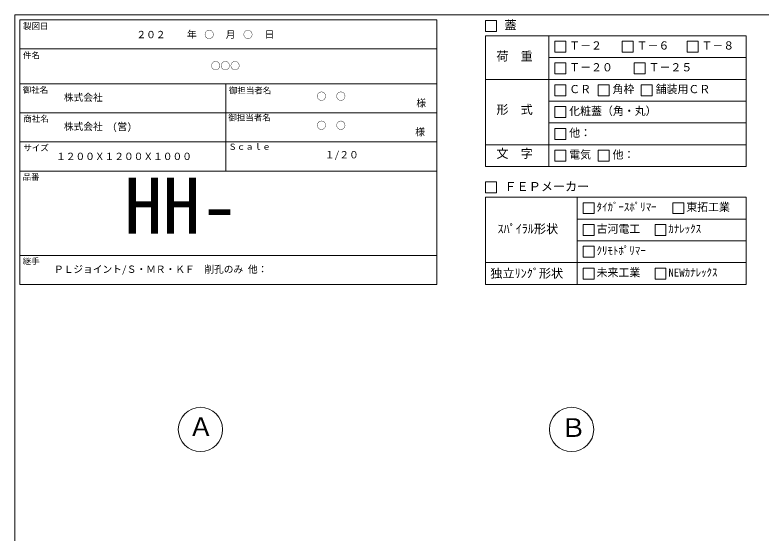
# Model space of a CAD drawing. Units: millimetres, scale not verified. Extents: x -6420 to 6420, y -3113 to 3113.
# Drawn here: x -1740 to 2362, y 263 to 3113 of the extents above; entities that cross this region are included whole.
import ezdxf
from ezdxf.enums import TextEntityAlignment as Align

# ---------------------------------------------------------------- set-up
doc = ezdxf.new("R2010")
doc.units = ezdxf.units.MM
doc.header["$LTSCALE"] = 20
for name, color, linetype, lineweight in [('0-2_waku', 7, 'Continuous', 18), ('0-3_gaikei', 7, 'Continuous', 18), ('0-D_文字１', 7, 'Continuous', 18), ('1-4_文字２', 7, 'Continuous', 5)]:
    doc.layers.add(name, color=color, linetype=linetype, lineweight=lineweight)
doc.styles.add('ＭＳ ゴシック', font='')
doc.styles.get('ＭＳ ゴシック').set_extended_font_data('MS Gothic')

msp = doc.modelspace()

# ---------------------------------------------------------------- linework, layer by layer
at = {"layer": '0-2_waku'}
for p, q in [((-1740, 3113.46), (-1740, -2586.54)), ((-1713.33, 3086.8), (-1713.33, 1630.8)), ((-1713.33, 3086.8), (580, 3086.8)), ((-1713.33, 3086.8), (-1713.33, 1630.8)), ((-1713.33, 3086.8), (580, 3086.8)), ((-1713.33, 3086.8), (-1713.33, 1630.8)), ((580, 3086.8), (580, 1630.8)), ((846.67, 2999.09), (2280, 2999.09)), ((846.67, 2999.09), (846.67, 2279.09)), ((1194.22, 2999.09), (1194.22, 2279.09)), ((2280, 2999.09), (2280, 2279.09)), ((-1713.33, 2926.8), (580, 2926.8)), ((-1713.33, 2926.8), (580, 2926.8)), ((-1713.33, 2926.8), (580, 2926.8)), ((-1713.33, 2926.8), (580, 2926.8)), ((1194.22, 2879.09), (2280, 2879.09)), ((846.67, 2759.09), (2280, 2759.09)), ((-1713.33, 2734.8), (580, 2734.8)), ((-1713.33, 2734.8), (580, 2734.8)), ((-580, 2734.8), (-580, 2254.8)), ((1194.22, 2639.09), (2280, 2639.09)), ((-1713.33, 2574.8), (580, 2574.8)), ((1194.22, 2519.09), (2280, 2519.09)), ((-1713.33, 2414.8), (580, 2414.8)), ((846.67, 2399.09), (2280, 2399.09)), ((846.67, 2279.09), (2280, 2279.09)), ((-1713.33, 2254.8), (580, 2254.8)), ((846.67, 2110.8), (2280, 2110.8)), ((846.67, 2110.8), (846.67, 1630.8)), ((1350.42, 2110.8), (1350.42, 1630.8)), ((2280, 2110.8), (2280, 1630.8)), ((1350.42, 1990.8), (2280, 1990.8)), ((1350.42, 1870.8), (2280, 1870.8)), ((-1713.33, 1790.8), (580, 1790.8)), ((846.67, 1750.8), (2280, 1750.8)), ((-1713.33, 1630.8), (580, 1630.8)), ((846.67, 1630.8), (2280, 1630.8)), ((846.67, 1630.8), (2280, 1630.8))]:
    msp.add_line(p, q, dxfattribs=at)
msp.add_lwpolyline([(-1740, 3113.46), (6420, 3113.46), (6420, -2586.54)], dxfattribs=at)
at = {"layer": '0-3_gaikei'}
for centre in [(-720, 833.46), (1320, 833.46)]:
    msp.add_circle(centre, 121.88, dxfattribs=at)
at = {"layer": '0-D_文字１'}
for p, q in [((846.67, 3082.84), (846.67, 3022.84)), ((846.67, 3022.84), (906.67, 3022.84)), ((1227.96, 2969.09), (1287.96, 2969.09)), ((1227.96, 2969.09), (1227.96, 2909.09)), ((1227.96, 2969.09), (1227.96, 2909.09)), ((1227.96, 2969.09), (1287.96, 2969.09)), ((1227.96, 2969.09), (1227.96, 2909.09)), ((1227.96, 2969.09), (1287.96, 2969.09)), ((1287.96, 2969.09), (1287.96, 2909.09)), ((1287.96, 2969.09), (1287.96, 2909.09)), ((1287.96, 2969.09), (1287.96, 2909.09)), ((1598.74, 2969.09), (1658.74, 2969.09)), ((1598.74, 2969.09), (1598.74, 2909.09)), ((1658.74, 2969.09), (1658.74, 2909.09)), ((1955.01, 2969.09), (2015.01, 2969.09)), ((1955.01, 2969.09), (1955.01, 2909.09)), ((2015.01, 2969.09), (2015.01, 2909.09)), ((1227.96, 2909.09), (1287.96, 2909.09)), ((1227.96, 2909.09), (1287.96, 2909.09)), ((1227.96, 2909.09), (1287.96, 2909.09)), ((1598.74, 2909.09), (1658.74, 2909.09)), ((1955.01, 2909.09), (2015.01, 2909.09)), ((1227.96, 2849.09), (1287.96, 2849.09)), ((1227.96, 2849.09), (1227.96, 2789.09)), ((1287.96, 2849.09), (1287.96, 2789.09)), ((1664.6, 2849.09), (1724.6, 2849.09)), ((1664.6, 2849.09), (1664.6, 2789.09)), ((1724.6, 2849.09), (1724.6, 2789.09)), ((1227.96, 2789.09), (1287.96, 2789.09)), ((1664.6, 2789.09), (1724.6, 2789.09)), ((1227.96, 2729.09), (1287.96, 2729.09)), ((1227.96, 2729.09), (1227.96, 2669.09)), ((1227.96, 2729.09), (1227.96, 2669.09)), ((1287.96, 2729.09), (1287.96, 2669.09)), ((1287.96, 2729.09), (1287.96, 2669.09)), ((1466.62, 2729.09), (1526.62, 2729.09)), ((1466.62, 2729.09), (1466.62, 2669.09)), ((1526.62, 2729.09), (1526.62, 2669.09)), ((1703.29, 2729.09), (1763.29, 2729.09)), ((1703.29, 2729.09), (1703.29, 2669.09)), ((1763.29, 2729.09), (1763.29, 2669.09)), ((1227.96, 2669.09), (1287.96, 2669.09)), ((1227.96, 2669.09), (1287.96, 2669.09)), ((1466.62, 2669.09), (1526.62, 2669.09)), ((1703.29, 2669.09), (1763.29, 2669.09)), ((1227.96, 2609.09), (1227.96, 2549.09)), ((1287.96, 2609.09), (1287.96, 2549.09)), ((1227.96, 2549.09), (1287.96, 2549.09)), ((1227.96, 2489.09), (1287.96, 2489.09)), ((1227.96, 2489.09), (1227.96, 2429.09)), ((1227.96, 2489.09), (1227.96, 2429.09)), ((1287.96, 2489.09), (1287.96, 2429.09)), ((1287.96, 2489.09), (1287.96, 2429.09)), ((1227.96, 2429.09), (1287.96, 2429.09)), ((1227.96, 2429.09), (1287.96, 2429.09)), ((1227.96, 2369.09), (1227.96, 2309.09)), ((1466.62, 2369.09), (1466.62, 2309.09)), ((1227.96, 2309.09), (1287.96, 2309.09)), ((1466.62, 2309.09), (1526.62, 2309.09)), ((846.67, 2194.55), (846.67, 2134.55)), ((846.67, 2134.55), (906.67, 2134.55)), ((1384.16, 2080.8), (1384.16, 2020.8)), ((1876.94, 2080.8), (1936.94, 2080.8)), ((1876.94, 2080.8), (1876.94, 2020.8)), ((1876.94, 2080.8), (1936.94, 2080.8)), ((1876.94, 2080.8), (1876.94, 2020.8)), ((1876.94, 2080.8), (1936.94, 2080.8)), ((1876.94, 2080.8), (1876.94, 2020.8)), ((1936.94, 2080.8), (1936.94, 2020.8)), ((1936.94, 2080.8), (1936.94, 2020.8)), ((1936.94, 2080.8), (1936.94, 2020.8)), ((1384.16, 2020.8), (1444.16, 2020.8)), ((1876.94, 2020.8), (1936.94, 2020.8)), ((1876.94, 2020.8), (1936.94, 2020.8)), ((1876.94, 2020.8), (1936.94, 2020.8)), ((1384.16, 1960.8), (1444.16, 1960.8)), ((1384.16, 1960.8), (1384.16, 1900.8)), ((1444.16, 1960.8), (1444.16, 1900.8)), ((1778.7, 1960.8), (1778.7, 1900.8)), ((1384.16, 1900.8), (1444.16, 1900.8)), ((1778.7, 1900.8), (1838.7, 1900.8)), ((1384.16, 1840.8), (1384.16, 1780.8)), ((1384.16, 1780.8), (1444.16, 1780.8)), ((1384.16, 1720.8), (1444.16, 1720.8)), ((1384.16, 1720.8), (1384.16, 1660.8)), ((1444.16, 1720.8), (1444.16, 1660.8)), ((1778.7, 1720.8), (1838.7, 1720.8)), ((1778.7, 1720.8), (1778.7, 1660.8)), ((1838.7, 1720.8), (1838.7, 1660.8)), ((1384.16, 1660.8), (1444.16, 1660.8)), ((1778.7, 1660.8), (1838.7, 1660.8))]:
    msp.add_line(p, q, dxfattribs=at)
for points in [[(846.67, 3082.84), (906.67, 3082.84), (906.67, 3022.84)], [(846.67, 3082.84), (906.67, 3082.84), (906.67, 3022.84)], [(1227.96, 2729.09), (1287.96, 2729.09), (1287.96, 2669.09)], [(1227.96, 2729.09), (1227.96, 2669.09), (1287.96, 2669.09)], [(1227.96, 2609.09), (1287.96, 2609.09), (1287.96, 2549.09)], [(1227.96, 2489.09), (1287.96, 2489.09), (1287.96, 2429.09)], [(1227.96, 2489.09), (1227.96, 2429.09), (1287.96, 2429.09)], [(1227.96, 2369.09), (1287.96, 2369.09), (1287.96, 2309.09)], [(1466.62, 2369.09), (1526.62, 2369.09), (1526.62, 2309.09)], [(846.67, 2194.55), (906.67, 2194.55), (906.67, 2134.55)], [(1384.16, 2080.8), (1444.16, 2080.8), (1444.16, 2020.8)], [(1778.7, 1960.8), (1838.7, 1960.8), (1838.7, 1900.8)], [(1384.16, 1840.8), (1444.16, 1840.8), (1444.16, 1780.8)]]:
    msp.add_lwpolyline(points, dxfattribs=at)

# ---------------------------------------------------------------- texts
at = {"layer": '0-D_文字１', "style": 'ＭＳ ゴシック'}
for s, height, p in [('蓋', 48.88, (950.78, 3018.95)), ('製図日', 33.24, (-1695.64, 3024.87)), ('\u3000\u3000年\u3000\u3000\u3000月\u3000\u3000\u3000日', 39.1, (-900.92, 2974.73)), ('Ｔ－２', 43.99, (1306.81, 2909.74)), ('Ｔ－６', 43.99, (1677.59, 2909.74)), ('Ｔ－８', 43.99, (2033.87, 2909.74)), ('件名', 33.24, (-1695.64, 2864.87)), ('荷\u3000重', 48.88, (906.62, 2847.36)), ('Ｔ－２０', 43.99, (1306.81, 2789.74)), ('Ｔ－２５', 43.99, (1743.46, 2789.74)), ('御社名', 33.24, (-1696.94, 2674.19)), ('御担当者名', 33.24, (-563.72, 2671.25)), ('御担当者名', 33.24, (-563.72, 2671.25)), ('ＣＲ', 43.99, (1306.81, 2669.74)), ('角枠', 43.99, (1545.48, 2669.74)), ('舗装用ＣＲ', 43.99, (1782.15, 2669.74)), ('様', 39.1, (466.6, 2597.24)), ('形\u3000式', 48.88, (906.62, 2554.07)), ('化粧蓋（角・丸）', 43.99, (1306.81, 2549.74)), ('商社名', 33.24, (-1693.46, 2515.47)), ('御担当者名', 33.24, (-566.67, 2521.5)), ('様', 39.1, (460.61, 2438.69)), ('他：', 43.99, (1306.81, 2429.74)), ('サイズ', 33.24, (-1693.46, 2355.47)), ('Ｓｃａｌｅ', 33.24, (-566.67, 2361.5)), ('文\u3000字', 48.88, (906.62, 2312.1)), ('１２００Ｘ１２００Ｘ１０００', 39.1, (-1513.8, 2303.68)), ('１/２０', 39.1, (-36.6, 2312.82)), ('電気', 43.99, (1306.81, 2309.74)), ('他：', 43.99, (1545.48, 2309.74)), ('品番', 33.24, (-1697.46, 2195.94)), ('HH-', 307.9, (-1139.03, 1817.24)), ('ＦＥＰメーカー', 48.88, (950.78, 2130.66)), ('ﾀｲｶﾞｰｽﾎﾟﾘﾏｰ', 43.99, (1457.45, 2021.45)), ('東拓工業', 43.99, (1950.23, 2021.45)), ('ｽﾊﾟｲﾗﾙ形状', 48.88, (912.82, 1897.92)), ('古河電工', 43.99, (1457.45, 1901.45)), ('ｶﾅﾚｯｸｽ', 43.99, (1851.99, 1901.45)), ('ｸﾘﾓﾄﾎﾟﾘﾏｰ', 43.99, (1457.45, 1781.45)), ('継手', 33.24, (-1697.46, 1731.94)), ('ＰＬジョイント/Ｓ・ＭＲ・ＫＦ\u3000削孔のみ 他：', 39.1, (-1525.35, 1683.07)), ('独立ﾘﾝｸﾞ形状', 48.88, (873.45, 1653.28)), ('未来工業', 43.99, (1457.45, 1661.45)), ('NEWｶﾅﾚｯｸｽ', 43.99, (1851.99, 1661.45)), ('Ａ', 103.1, (-787.84, 765.63)), ('Ｂ', 103.1, (1259.49, 760.98))]:
    msp.add_text(s, height=height, dxfattribs=at).set_placement(p, align=Align.BOTTOM_LEFT)
at = {"layer": '1-4_文字２', "style": 'ＭＳ ゴシック'}
for s, p in [('\u3000\u3000２０２\u3000\u3000\u3000\u3000○\u3000\u3000\u3000○', (-1178.89, 2973.68)), ('○○○', (-663.31, 2801.92)), ('株式会社', (-1470.67, 2628.24)), ('○\u3000○', (-81.62, 2634.08)), ('株式会社\u3000(営)', (-1470.67, 2468.24)), ('○\u3000○', (-81.62, 2474.08))]:
    msp.add_text(s, height=39.1, dxfattribs=at).set_placement(p, align=Align.BOTTOM_LEFT)

doc.saveas('drawing.dxf')
